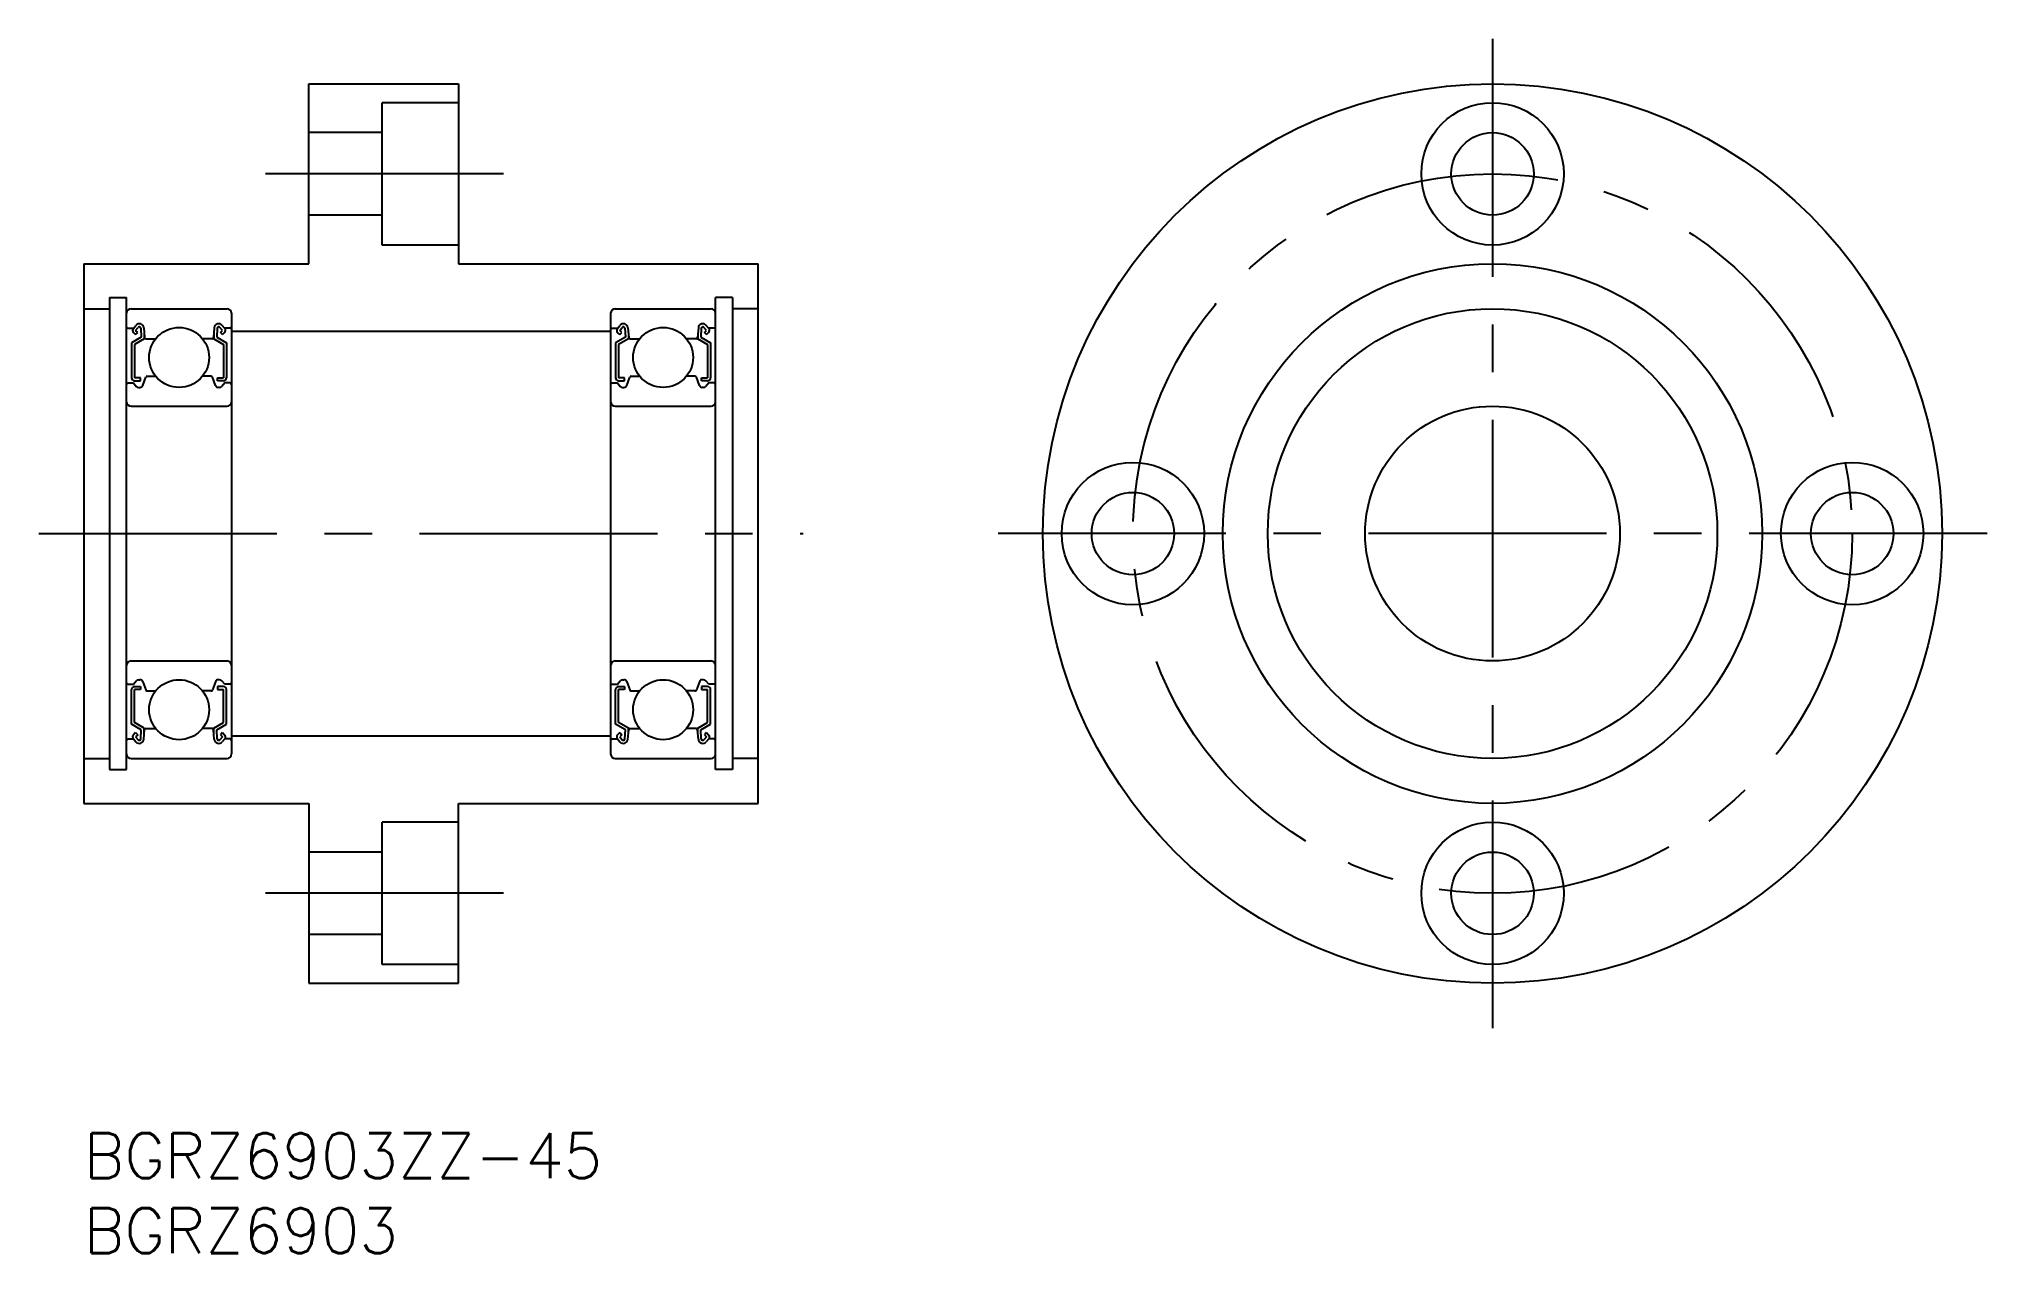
# Model space of a CAD drawing. Extents: x -3 to 127, y -8 to 73.
import ezdxf

# ---------------------------------------------------------------- set-up
doc = ezdxf.new("R2010")
doc.units = 0
doc.header["$LTSCALE"] = 0.5
doc.linetypes.add('CENTER', pattern=[50.8, 31.75, -6.35, 6.35, -6.35])
for name, color, linetype in [('MSM_CENTER', 1, 'CENTER'), ('MSM_CONTINUOUS', 7, 'CONTINUOUS'), ('MSM_PART_NUMBER', 7, 'CONTINUOUS')]:
    doc.layers.add(name, color=color, linetype=linetype)
doc.styles.get("Standard").update_dxf_attribs({"font": 'txt.shx', "height": 3, "bigfont": 'bigfont.shx'})

# ---------------------------------------------------------------- blocks, each defined once
blk = doc.blocks.new('*U2')
at = {"layer": 'MSM_PART_NUMBER'}
blk.add_text('BGRZ6903ZZ-45', height=3, dxfattribs=at).set_placement((0, -3))
blk = doc.blocks.new('*U3')
at = {"layer": 'MSM_PART_NUMBER'}
blk.add_text('BGRZ6903', height=3, dxfattribs=at).set_placement((0, -8))

msp = doc.modelspace()

# ---------------------------------------------------------------- linework, layer by layer
at = {"layer": 'MSM_CENTER'}
for p, q in [((94, 73), (94, 7)), ((28, 64), (12, 64)), ((-3, 40), (48, 40)), ((127, 40), (61, 40)), ((28, 16), (12, 16))]:
    msp.add_line(p, q, dxfattribs=at)
msp.add_circle((94, 40), 24, dxfattribs=at)
at = {"layer": 'MSM_CONTINUOUS'}
for p, q in [((15, 58), (15, 70)), ((15, 70), (25, 70)), ((25, 70), (25, 58)), ((25, 68.75), (19.9, 68.75)), ((19.9, 59.25), (19.9, 68.75)), ((19.9, 66.75), (15, 66.75)), ((19.9, 61.25), (15, 61.25)), ((25, 59.25), (19.9, 59.25)), ((0, 58), (15, 58)), ((0, 58), (0, 22)), ((25, 58), (45, 58)), ((45, 22), (45, 58)), ((0, 55), (1.71, 55)), ((1.71, 55.75), (1.71, 24.25)), ((1.71, 55.75), (2.85, 55.75)), ((2.85, 24.25), (2.85, 55.75)), ((3.15, 55), (9.55, 55)), ((9.85, 54.7), (9.85, 25.3)), ((35.15, 54.7), (35.15, 25.3)), ((35.45, 55), (41.85, 55)), ((42.15, 24.25), (42.15, 55.75)), ((43.29, 55.75), (42.15, 55.75)), ((43.29, 55.75), (43.29, 24.25)), ((45, 55), (43.29, 55)), ((2.95, 53.69998), (3.31001, 53.69998)), ((3.298403, 53.686079), (3.469166, 53.890586)), ((3.452, 53.27497), (3.3105, 53.41647)), ((3.452, 53.27497), (3.593, 53.41698)), ((3.452008, 53.557972), (3.622064, 53.760287)), ((3.593, 53.41698), (3.452008, 53.557972)), ((3.798467, 53.701354), (3.831, 53.100944)), ((3.998331, 53.72411), (4.052962, 53.091378)), ((4.031, 53.34598), (4.031, 52.984934)), ((8.701668, 53.72411), (8.647038, 53.091378)), ((8.669, 53.34598), (8.669, 52.984934)), ((8.901532, 53.701354), (8.869, 53.100944)), ((9.247991, 53.557972), (9.077936, 53.760287)), ((9.107, 53.41698), (9.247991, 53.557972)), ((9.248, 53.27497), (9.107, 53.41698)), ((9.401597, 53.686079), (9.230834, 53.890586)), ((9.248, 53.27497), (9.3895, 53.41647)), ((9.75, 53.69998), (9.38999, 53.69998)), ((9.85, 53.5), (35.15, 53.5)), ((35.25, 53.69998), (35.61001, 53.69998)), ((35.598403, 53.686079), (35.769166, 53.890586)), ((35.752, 53.27497), (35.6105, 53.41647)), ((35.752, 53.27497), (35.893, 53.41698)), ((35.752008, 53.557972), (35.922064, 53.760287)), ((35.893, 53.41698), (35.752008, 53.557972)), ((36.098467, 53.701354), (36.131, 53.100944)), ((36.298331, 53.72411), (36.352962, 53.091378)), ((36.331, 53.34598), (36.331, 52.984934)), ((41.001668, 53.72411), (40.947038, 53.091378)), ((40.969, 53.34598), (40.969, 52.984934)), ((41.201532, 53.701354), (41.169, 53.100944)), ((41.547991, 53.557972), (41.377936, 53.760287)), ((41.407, 53.41698), (41.547991, 53.557972)), ((41.548, 53.27497), (41.407, 53.41698)), ((41.701597, 53.686079), (41.530834, 53.890586)), ((41.548, 53.27497), (41.6895, 53.41647)), ((42.05, 53.69998), (41.68999, 53.69998)), ((3.831, 53.100944), (3.181, 52.724954)), ((3.181, 52.724954), (3.181, 50.39998)), ((4.031, 52.984934), (3.381, 52.609934)), ((3.381, 52.609934), (3.381, 50.39998)), ((4.15259, 52.99998), (4.788726, 52.99997)), ((8.54741, 52.99998), (7.911273, 52.99997)), ((8.669, 52.984934), (9.319, 52.609934)), ((8.869, 53.100944), (9.519, 52.724954)), ((9.319, 52.609934), (9.319, 50.39998)), ((9.519, 52.724954), (9.519, 50.39998)), ((36.131, 53.100944), (35.481, 52.724954)), ((35.481, 52.724954), (35.481, 50.39998)), ((36.331, 52.984934), (35.681, 52.609934)), ((35.681, 52.609934), (35.681, 50.39998)), ((36.45259, 52.99998), (37.088726, 52.99997)), ((40.84741, 52.99998), (40.211273, 52.99997)), ((40.969, 52.984934), (41.619, 52.609934)), ((41.169, 53.100944), (41.819, 52.724954)), ((41.619, 52.609934), (41.619, 50.39998)), ((41.819, 52.724954), (41.819, 50.39998)), ((2.95, 50.04999), (3.299983, 50.04999)), ((3.299983, 50.04999), (3.491553, 49.821503)), ((3.781, 50.39998), (3.381, 50.39998)), ((3.381, 50.19998), (3.781, 50.19998)), ((3.644812, 49.75), (3.740919, 49.75)), ((3.781, 50.19998), (3.781, 50.39998)), ((3.928847, 49.881567), (4.13009, 50.434216)), ((4.224054, 50.5), (4.78875, 50.5)), ((8.475945, 50.5), (7.911249, 50.5)), ((8.771153, 49.881567), (8.569909, 50.434216)), ((8.919, 50.19998), (8.919, 50.39998)), ((8.919, 50.39998), (9.319, 50.39998)), ((9.319, 50.19998), (8.919, 50.19998)), ((9.055187, 49.75), (8.959081, 49.75)), ((9.400016, 50.04999), (9.208447, 49.821503)), ((9.75, 50.04999), (9.400016, 50.04999)), ((35.25, 50.04999), (35.599983, 50.04999)), ((35.599983, 50.04999), (35.791553, 49.821503)), ((36.081, 50.39998), (35.681, 50.39998)), ((35.681, 50.19998), (36.081, 50.19998)), ((35.944812, 49.75), (36.040919, 49.75)), ((36.081, 50.19998), (36.081, 50.39998)), ((36.228847, 49.881567), (36.43009, 50.434216)), ((36.524054, 50.5), (37.08875, 50.5)), ((40.775945, 50.5), (40.211249, 50.5)), ((41.071153, 49.881567), (40.869909, 50.434216)), ((41.219, 50.19998), (41.219, 50.39998)), ((41.219, 50.39998), (41.619, 50.39998)), ((41.619, 50.19998), (41.219, 50.19998)), ((41.355187, 49.75), (41.259081, 49.75)), ((41.700016, 50.04999), (41.508447, 49.821503)), ((42.05, 50.04999), (41.700016, 50.04999)), ((3.15, 48.5), (9.55, 48.5)), ((35.45, 48.5), (41.85, 48.5)), ((3.15, 31.5), (9.55, 31.5)), ((35.45, 31.5), (41.85, 31.5)), ((2.95, 29.95001), (3.299983, 29.95001)), ((3.299983, 29.95001), (3.491553, 30.178497)), ((3.644812, 30.25), (3.740919, 30.25)), ((3.928847, 30.118433), (4.13009, 29.565783)), ((8.771153, 30.118433), (8.569909, 29.565783)), ((9.055187, 30.25), (8.959081, 30.25)), ((9.400016, 29.95001), (9.208447, 30.178497)), ((9.75, 29.95001), (9.400016, 29.95001)), ((35.25, 29.95001), (35.599983, 29.95001)), ((35.599983, 29.95001), (35.791553, 30.178497)), ((35.944812, 30.25), (36.040919, 30.25)), ((36.228847, 30.118433), (36.43009, 29.565783)), ((41.071153, 30.118433), (40.869909, 29.565783)), ((41.355187, 30.25), (41.259081, 30.25)), ((41.700016, 29.95001), (41.508447, 30.178497)), ((42.05, 29.95001), (41.700016, 29.95001)), ((3.181, 27.275046), (3.181, 29.60002)), ((3.381, 29.80002), (3.781, 29.80002)), ((3.381, 27.390066), (3.381, 29.60002)), ((3.781, 29.60002), (3.381, 29.60002)), ((3.781, 29.80002), (3.781, 29.60002)), ((4.224054, 29.5), (4.78875, 29.5)), ((8.475945, 29.5), (7.911249, 29.5)), ((8.919, 29.80002), (8.919, 29.60002)), ((9.319, 29.80002), (8.919, 29.80002)), ((8.919, 29.60002), (9.319, 29.60002)), ((9.319, 27.390066), (9.319, 29.60002)), ((9.519, 27.275046), (9.519, 29.60002)), ((35.481, 27.275046), (35.481, 29.60002)), ((35.681, 29.80002), (36.081, 29.80002)), ((35.681, 27.390066), (35.681, 29.60002)), ((36.081, 29.60002), (35.681, 29.60002)), ((36.081, 29.80002), (36.081, 29.60002)), ((36.524054, 29.5), (37.08875, 29.5)), ((40.775945, 29.5), (40.211249, 29.5)), ((41.219, 29.80002), (41.219, 29.60002)), ((41.619, 29.80002), (41.219, 29.80002)), ((41.219, 29.60002), (41.619, 29.60002)), ((41.619, 27.390066), (41.619, 29.60002)), ((41.819, 27.275046), (41.819, 29.60002)), ((4.031, 27.015066), (3.381, 27.390066)), ((8.669, 27.015066), (9.319, 27.390066)), ((36.331, 27.015066), (35.681, 27.390066)), ((40.969, 27.015066), (41.619, 27.390066)), ((2.95, 26.30002), (3.31001, 26.30002)), ((3.831, 26.899056), (3.181, 27.275046)), ((3.298403, 26.31392), (3.469166, 26.109414)), ((3.452, 26.72503), (3.3105, 26.58353)), ((3.452, 26.72503), (3.593, 26.58302)), ((3.593, 26.58302), (3.452008, 26.442028)), ((3.452008, 26.442028), (3.622064, 26.239712)), ((3.798467, 26.298646), (3.831, 26.899056)), ((3.998331, 26.275889), (4.052962, 26.908622)), ((4.031, 26.65402), (4.031, 27.015066)), ((4.15259, 27.00002), (4.788726, 27.00003)), ((4.311624, 27.000022), (4.311624, 27.000122)), ((4.470658, 27.000025), (4.470758, 27.000025)), ((8.54741, 27.00002), (7.911273, 27.00003)), ((8.701668, 26.275889), (8.647038, 26.908622)), ((8.669, 26.65402), (8.669, 27.015066)), ((8.869, 26.899056), (9.519, 27.275046)), ((8.901532, 26.298646), (8.869, 26.899056)), ((9.247991, 26.442028), (9.077936, 26.239712)), ((9.248, 26.72503), (9.107, 26.58302)), ((9.107, 26.58302), (9.247991, 26.442028)), ((9.401597, 26.31392), (9.230834, 26.109414)), ((9.248, 26.72503), (9.3895, 26.58353)), ((9.75, 26.30002), (9.38999, 26.30002)), ((9.85, 26.5), (35.15, 26.5)), ((35.25, 26.30002), (35.61001, 26.30002)), ((36.131, 26.899056), (35.481, 27.275046)), ((35.598403, 26.31392), (35.769166, 26.109414)), ((35.752, 26.72503), (35.6105, 26.58353)), ((35.752, 26.72503), (35.893, 26.58302)), ((35.893, 26.58302), (35.752008, 26.442028)), ((35.752008, 26.442028), (35.922064, 26.239712)), ((36.098467, 26.298646), (36.131, 26.899056)), ((36.298331, 26.275889), (36.352962, 26.908622)), ((36.331, 26.65402), (36.331, 27.015066)), ((36.45259, 27.00002), (37.088726, 27.00003)), ((36.611624, 27.000022), (36.611624, 27.000122)), ((36.770658, 27.000025), (36.770758, 27.000025)), ((40.84741, 27.00002), (40.211273, 27.00003)), ((41.001668, 26.275889), (40.947038, 26.908622)), ((40.969, 26.65402), (40.969, 27.015066)), ((41.169, 26.899056), (41.819, 27.275046)), ((41.201532, 26.298646), (41.169, 26.899056)), ((41.547991, 26.442028), (41.377936, 26.239712)), ((41.548, 26.72503), (41.407, 26.58302)), ((41.407, 26.58302), (41.547991, 26.442028)), ((41.701597, 26.31392), (41.530834, 26.109414)), ((41.548, 26.72503), (41.6895, 26.58353)), ((42.05, 26.30002), (41.68999, 26.30002)), ((0, 25), (1.71, 25)), ((3.15, 25), (9.55, 25)), ((35.45, 25), (41.85, 25)), ((45, 25), (43.29, 25)), ((1.71, 24.25), (2.85, 24.25)), ((43.29, 24.25), (42.15, 24.25)), ((0, 22), (15, 22)), ((15, 22), (15, 10)), ((25, 22), (45, 22)), ((25, 10), (25, 22)), ((25, 20.75), (19.9, 20.75)), ((19.9, 11.25), (19.9, 20.75)), ((19.9, 18.75), (15, 18.75)), ((19.9, 13.25), (15, 13.25)), ((25, 11.25), (19.9, 11.25)), ((15, 10), (25, 10))]:
    msp.add_line(p, q, dxfattribs=at)
for centre, radius in [((94, 40), 30), ((94, 64), 4.75), ((94, 64), 2.75), ((94, 40), 18), ((94, 40), 15), ((6.35, 51.75), 2), ((38.65, 51.75), 2), ((94, 40), 8.5), ((70, 40), 4.75), ((118, 40), 4.75), ((70, 40), 2.75), ((118, 40), 2.75), ((6.35, 28.25), 2), ((38.65, 28.25), 2), ((94, 16), 4.75), ((94, 16), 2.75)]:
    msp.add_circle(centre, radius, dxfattribs=at)
for centre, radius, start, end in [((3.15, 54.7), 0.3, 90, 180), ((9.55, 54.7), 0.3, 0, 90), ((35.45, 54.7), 0.3, 90, 180), ((41.85, 54.7), 0.3, 0, 90), ((2.95, 53.79998), 0.1, 180, 270), ((3.451921, 53.557891), 0.2, 140.138119, 225), ((3.699443, 53.698304), 0.3, 4.93473, 140.138119), ((3.698614, 53.695943), 0.1, 3.101461, 139.951377), ((9.000556, 53.698304), 0.3, 39.861881, 175.06527), ((9.001386, 53.695943), 0.1, 40.048623, 176.898539), ((9.248078, 53.557891), 0.2, 315, 39.861881), ((9.75, 53.79998), 0.1, 270, 0), ((35.25, 53.79998), 0.1, 180, 270), ((35.751921, 53.557891), 0.2, 140.138119, 225), ((35.999443, 53.698304), 0.3, 4.93473, 140.138119), ((35.998614, 53.695943), 0.1, 3.101461, 139.951377), ((41.300556, 53.698304), 0.3, 39.861881, 175.06527), ((41.301386, 53.695943), 0.1, 40.048623, 176.898539), ((41.548078, 53.557891), 0.2, 315, 39.861881), ((42.05, 53.79998), 0.1, 270, 0), ((4.152591, 53.09998), 0.1, 184.93473, 269.999099), ((8.547408, 53.09998), 0.1, 270.000901, 355.06527), ((36.452591, 53.09998), 0.1, 184.93473, 269.999099), ((40.847408, 53.09998), 0.1, 270.000901, 355.06527), ((2.95, 49.94999), 0.1, 90, 180), ((3.381, 50.39998), 0.2, 180, 270), ((3.644812, 49.95), 0.2, 219.977409, 270), ((3.740919, 49.95), 0.2, 270, 339.991228), ((4.224054, 50.4), 0.1, 90, 159.991228), ((8.475945, 50.4), 0.1, 20.008772, 90), ((8.959081, 49.95), 0.2, 200.008772, 270), ((9.055187, 49.95), 0.2, 270, 320.022591), ((9.319, 50.39998), 0.2, 270, 0), ((9.75, 49.94999), 0.1, 0, 90), ((35.25, 49.94999), 0.1, 90, 180), ((35.681, 50.39998), 0.2, 180, 270), ((35.944812, 49.95), 0.2, 219.977409, 270), ((36.040919, 49.95), 0.2, 270, 339.991228), ((36.524054, 50.4), 0.1, 90, 159.991228), ((40.775945, 50.4), 0.1, 20.008772, 90), ((41.259081, 49.95), 0.2, 200.008772, 270), ((41.355187, 49.95), 0.2, 270, 320.022591), ((41.619, 50.39998), 0.2, 270, 0), ((42.05, 49.94999), 0.1, 0, 90), ((3.15, 48.8), 0.3, 180, 270), ((9.55, 48.8), 0.3, 270, 0), ((35.45, 48.8), 0.3, 180, 270), ((41.85, 48.8), 0.3, 270, 0), ((3.15, 31.2), 0.3, 90, 180), ((9.55, 31.2), 0.3, 0, 90), ((35.45, 31.2), 0.3, 90, 180), ((41.85, 31.2), 0.3, 0, 90), ((2.95, 30.05001), 0.1, 180, 270), ((3.644812, 30.05), 0.2, 90, 140.022591), ((3.740919, 30.05), 0.2, 20.008772, 90), ((8.959081, 30.05), 0.2, 90, 159.991228), ((9.055187, 30.05), 0.2, 39.977409, 90), ((9.75, 30.05001), 0.1, 270, 0), ((35.25, 30.05001), 0.1, 180, 270), ((35.944812, 30.05), 0.2, 90, 140.022591), ((36.040919, 30.05), 0.2, 20.008772, 90), ((41.259081, 30.05), 0.2, 90, 159.991228), ((41.355187, 30.05), 0.2, 39.977409, 90), ((42.05, 30.05001), 0.1, 270, 0), ((3.381, 29.60002), 0.2, 90, 180), ((4.224054, 29.6), 0.1, 200.008772, 270), ((8.475945, 29.6), 0.1, 270, 339.991228), ((9.319, 29.60002), 0.2, 0, 90), ((35.681, 29.60002), 0.2, 90, 180), ((36.524054, 29.6), 0.1, 200.008772, 270), ((40.775945, 29.6), 0.1, 270, 339.991228), ((41.619, 29.60002), 0.2, 0, 90), ((2.95, 26.20002), 0.1, 90, 180), ((3.451921, 26.442108), 0.2, 135, 219.861881), ((3.699443, 26.301696), 0.3, 219.861881, 355.06527), ((3.698614, 26.304056), 0.1, 220.048623, 356.898539), ((4.152591, 26.90002), 0.1, 90.000901, 175.06527), ((8.547408, 26.90002), 0.1, 4.93473, 89.999099), ((9.000556, 26.301696), 0.3, 184.93473, 320.138119), ((9.001386, 26.304056), 0.1, 183.101461, 319.951377), ((9.248078, 26.442108), 0.2, 320.138119, 45), ((9.75, 26.20002), 0.1, 0, 90), ((35.25, 26.20002), 0.1, 90, 180), ((35.751921, 26.442108), 0.2, 135, 219.861881), ((35.999443, 26.301696), 0.3, 219.861881, 355.06527), ((35.998614, 26.304056), 0.1, 220.048623, 356.898539), ((36.452591, 26.90002), 0.1, 90.000901, 175.06527), ((40.847408, 26.90002), 0.1, 4.93473, 89.999099), ((41.300556, 26.301696), 0.3, 184.93473, 320.138119), ((41.301386, 26.304056), 0.1, 183.101461, 319.951377), ((41.548078, 26.442108), 0.2, 320.138119, 45), ((42.05, 26.20002), 0.1, 0, 90), ((3.15, 25.3), 0.3, 180, 270), ((9.55, 25.3), 0.3, 270, 0), ((35.45, 25.3), 0.3, 180, 270), ((41.85, 25.3), 0.3, 270, 0)]:
    msp.add_arc(centre, radius, start, end, dxfattribs=at)

# ---------------------------------------------------------------- block references
for name in ['*U2', '*U3']:
    msp.add_blockref(name, (0, 0), dxfattribs=at)

doc.saveas('drawing.dxf')
